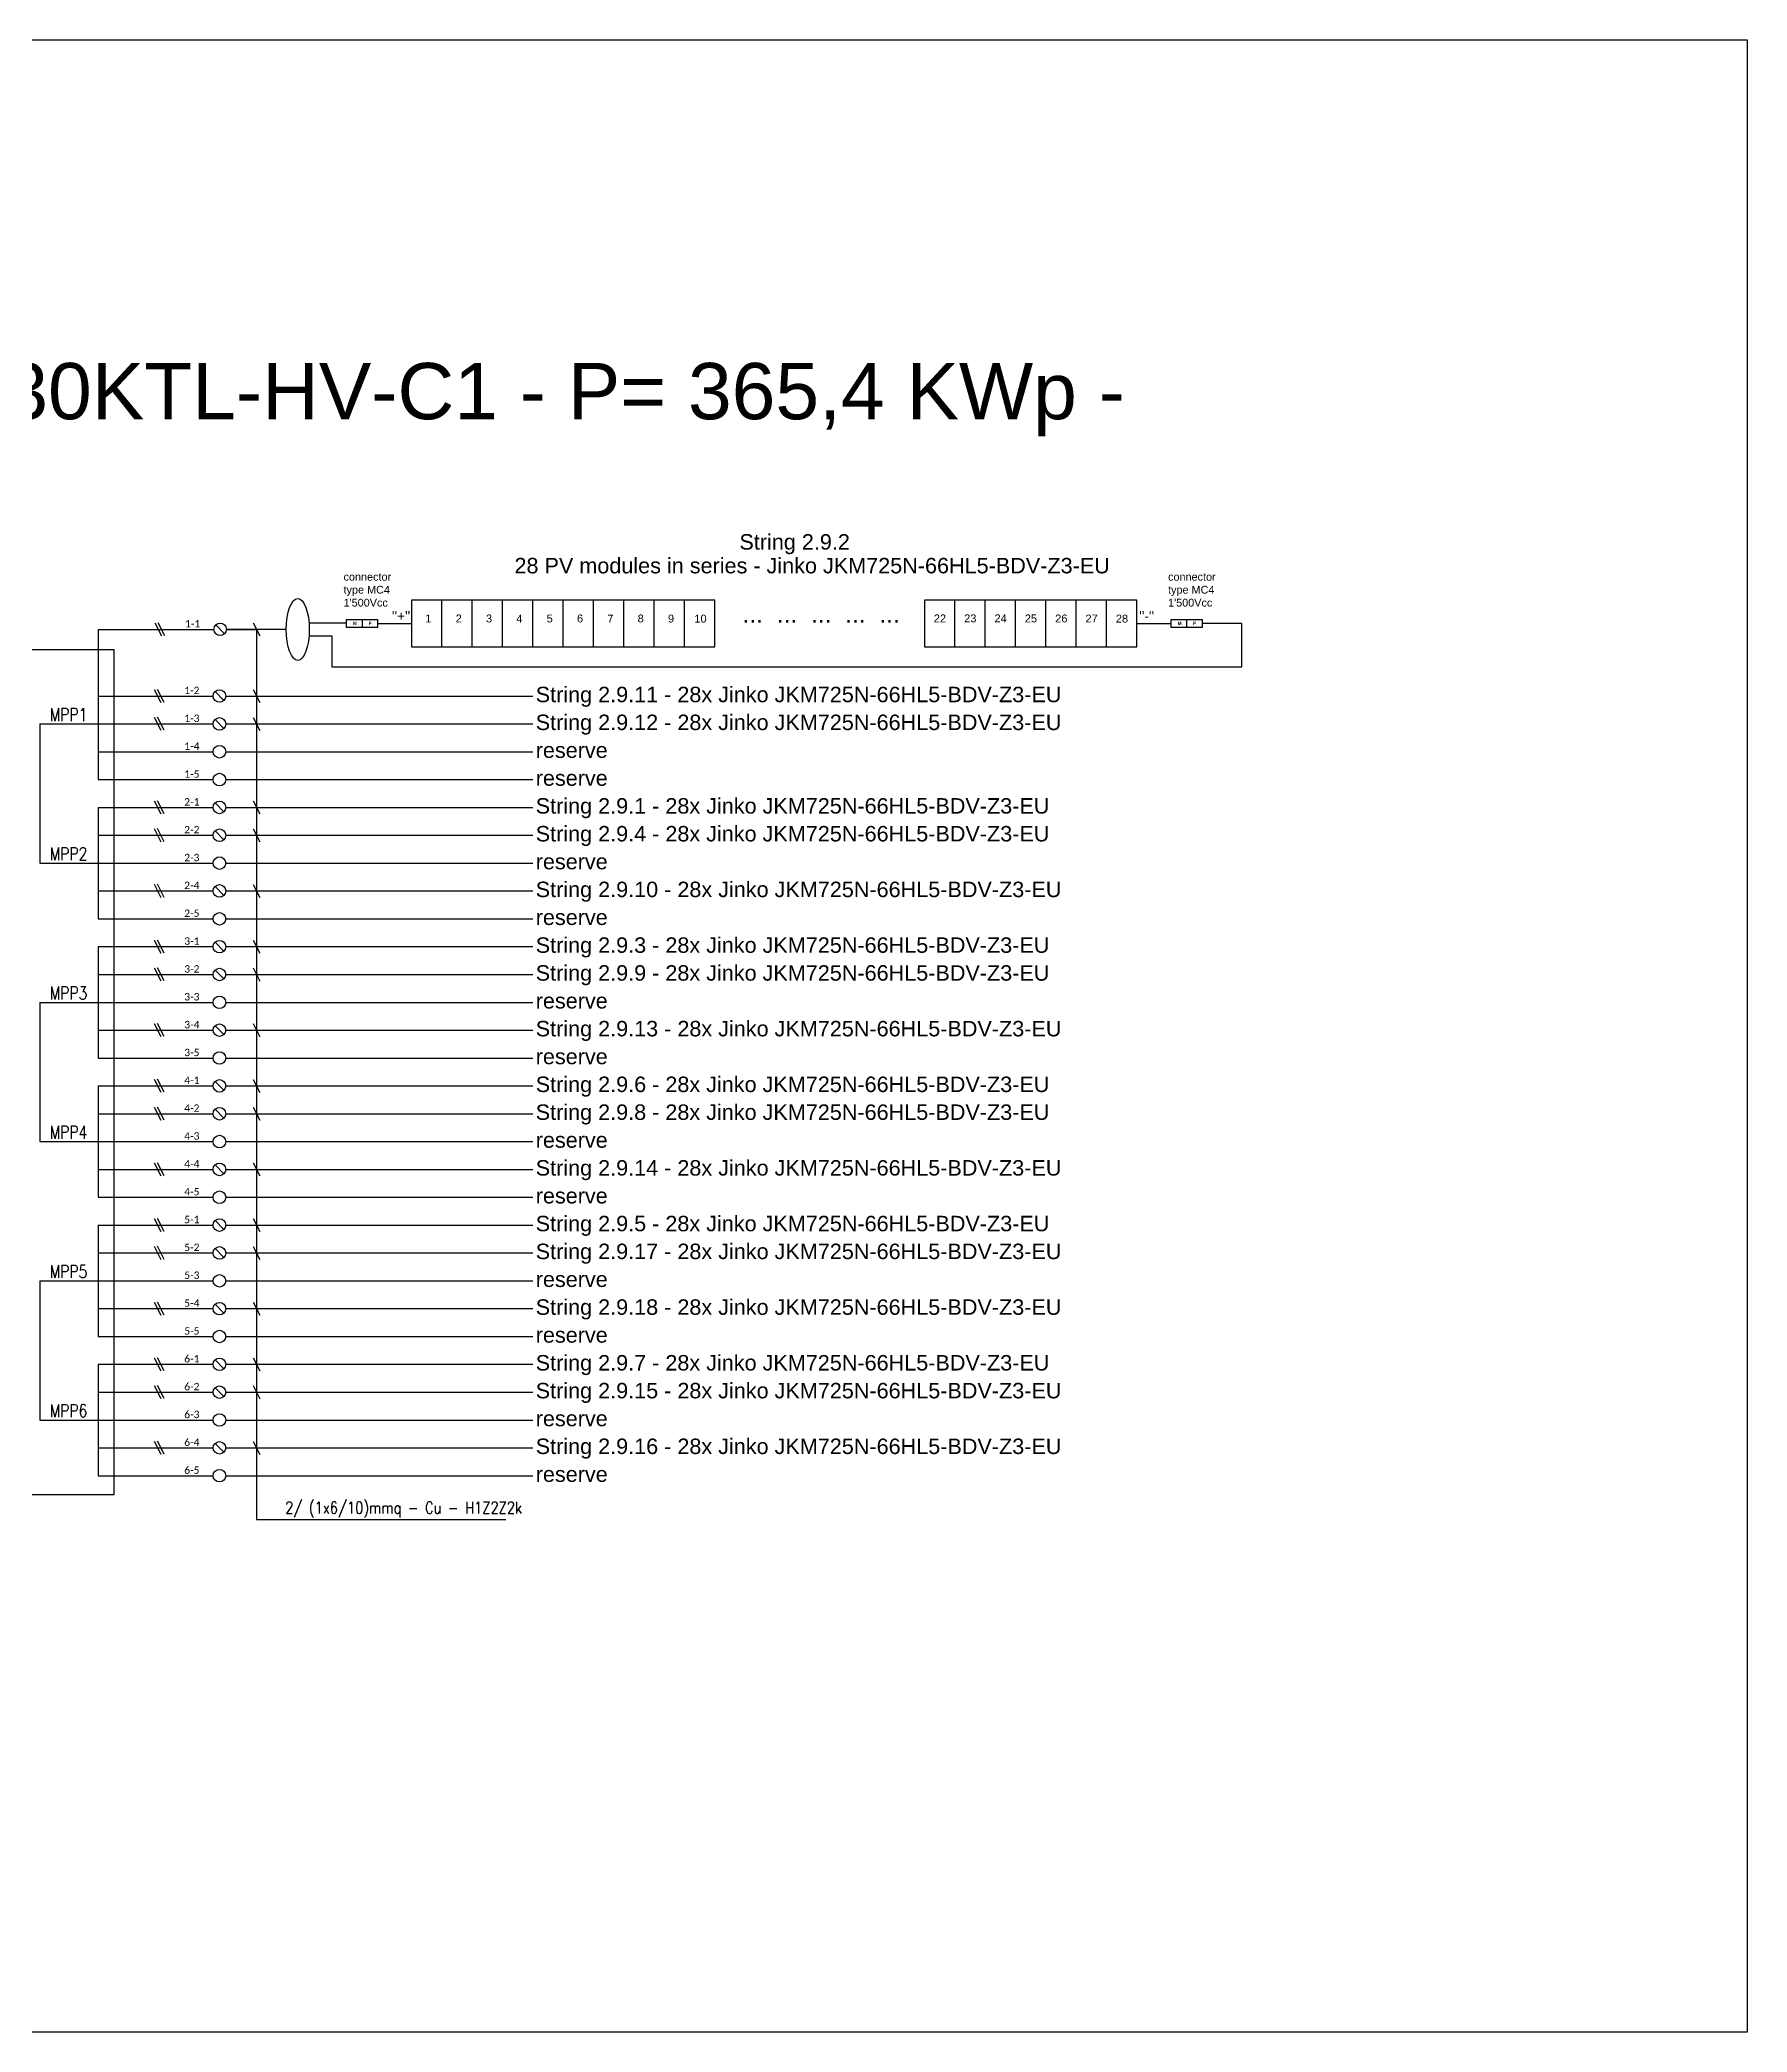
# Model space of a CAD drawing. Header units: millimetres. Extents: x 14856 to 141494, y 133975 to 167686.
# Drawn here: x 134819 to 141494, y 146011 to 153798 of the extents above; entities that cross this region are included whole.
import ezdxf

# ---------------------------------------------------------------- set-up
doc = ezdxf.new("R2010")
doc.units = ezdxf.units.MM
doc.linetypes.add('TRATTEGGIATA', pattern=[19.05, 12.7, -6.35])
doc.layers.add('-Testi', color=1, linetype='Continuous')
doc.layers.add('TRATTEGGIATA', color=40, linetype='TRATTEGGIATA')
doc.styles.add('Legend', font='calibri.ttf')
doc.styles.add('SIMPLEX', font='SIMPLEX', dxfattribs={"width": 0.8})
doc.styles.get("Standard").update_dxf_attribs({"font": 'arial.ttf'})

# ---------------------------------------------------------------- blocks, each defined once
blk = doc.blocks.new('P00')
at = {"color": 1}
for points in [[(-18.7, 25.7), (6.8, -25.3)], [(19.6, -25.3), (-5.9, 25.7)]]:
    blk.add_lwpolyline(points, dxfattribs=at)

msp = doc.modelspace()

# ---------------------------------------------------------------- linework, layer by layer
for points in [[(136272.1, 151608.3), (136272.1, 151425.9), (137457.8, 151425.9), (137457.8, 151607.8), (136272.1, 151607.8)], [(136390.7, 151425.9), (136390.7, 151607.8)], [(136509.2, 151425.7), (136509.2, 151607.5)], [(136627.8, 151425.4), (136627.8, 151607.2)], [(136746.4, 151425.9), (136746.4, 151607.8)], [(136865, 151425.7), (136865, 151607.5)], [(136983.5, 151425.4), (136983.5, 151607.2)], [(137102.1, 151425.9), (137102.1, 151607.8)], [(137220.7, 151425.7), (137220.7, 151607.5)], [(137339.3, 151425.4), (137339.3, 151607.2)], [(138277.8, 151608.3), (138277.8, 151425.9), (139107.9, 151425.9), (139107.9, 151607.8), (138277.8, 151607.8)], [(138396.4, 151425.9), (138396.4, 151607.8)], [(138515, 151425.7), (138515, 151607.5)], [(138633.6, 151425.4), (138633.6, 151607.2)], [(138752.2, 151425.9), (138752.2, 151607.8)], [(138870.7, 151425.7), (138870.7, 151607.5)], [(138870.7, 151425.7), (138870.7, 151607.5)], [(138989.3, 151425.4), (138989.3, 151607.2)], [(138989.3, 151425.4), (138989.3, 151607.2)], [(139107.9, 151425.9), (139107.9, 151607.8)], [(135047.2, 151493.9), (135047.2, 150906.7)], [(135541.5, 151476.5), (135506.8, 151511.3)], [(135545.8, 151493.9), (135665.8, 151493.9), (135665.8, 148014.4)], [(135653.1, 151519.4), (135678.6, 151468.4)], [(135653.1, 151519.4), (135678.6, 151468.4)], [(136078.6, 151532.4), (136078.6, 151501.8)], [(136139.2, 151517.1), (136272.1, 151517.1)], [(139108.4, 151517.1), (139241.3, 151517.1)], [(139301.9, 151532.4), (139301.9, 151501.8)], [(135538.6, 151215.9), (135503.9, 151250.6)], [(135653.1, 151258.8), (135678.6, 151207.7)], [(134819, 151124.4), (135047.2, 151124.4)], [(134819, 151124.4), (134819, 150580.2)], [(135538.6, 151107), (135503.9, 151141.8)], [(135653.1, 151149.9), (135678.6, 151098.9)], [(135047.2, 150797.9), (135047.2, 150362.5)], [(135538.6, 150780.5), (135503.9, 150815.3)], [(135653.1, 150823.4), (135678.6, 150772.4)], [(135538.6, 150671.7), (135503.9, 150706.5)], [(135653.1, 150714.6), (135678.6, 150663.6)], [(134819, 150580.2), (135047.2, 150580.2)], [(135538.6, 150454), (135503.9, 150488.8)], [(135653.1, 150496.9), (135678.6, 150445.9)], [(135047.2, 150253.7), (135047.2, 149818.4)], [(135538.6, 150236.3), (135503.9, 150271.1)], [(135653.1, 150279.2), (135678.6, 150228.2)], [(135538.6, 150127.5), (135503.9, 150162.3)], [(135653.1, 150170.4), (135678.6, 150119.4)], [(134819, 150036), (135047.2, 150036)], [(134819, 150036), (134819, 149491.8)], [(135538.6, 149909.8), (135503.9, 149944.6)], [(135653.1, 149952.7), (135678.6, 149901.7)], [(135047.2, 149709.5), (135047.2, 149274.2)], [(135538.6, 149692.1), (135503.9, 149726.9)], [(135653.1, 149735), (135678.6, 149684)], [(135538.6, 149583.3), (135503.9, 149618.1)], [(135653.1, 149626.2), (135678.6, 149575.2)], [(134819, 149491.8), (135047.2, 149491.8)], [(135538.6, 149365.6), (135503.9, 149400.4)], [(135653.1, 149408.5), (135678.6, 149357.5)], [(135047.2, 149165.3), (135047.2, 148730)], [(135538.6, 149147.9), (135503.9, 149182.7)], [(135653.1, 149190.8), (135678.6, 149139.8)], [(135538.6, 149039.1), (135503.9, 149073.9)], [(135653.1, 149082), (135678.6, 149031)], [(134819, 148947.6), (135047.2, 148947.6)], [(134819, 148947.6), (134819, 148403.4)], [(135538.6, 148821.4), (135503.9, 148856.2)], [(135653.1, 148864.3), (135678.6, 148813.3)], [(135047.2, 148621.1), (135047.2, 148185.8)], [(135538.6, 148603.7), (135503.9, 148638.5)], [(135653.1, 148646.6), (135678.6, 148595.6)], [(135538.6, 148494.9), (135503.9, 148529.7)], [(135653.1, 148537.8), (135678.6, 148486.8)], [(134819, 148403.4), (135047.2, 148403.4)], [(135538.6, 148277.2), (135503.9, 148312)], [(135653.1, 148320.1), (135678.6, 148269.1)], [(135665.8, 148014.4), (136640.8, 148014.4)]]:
    msp.add_lwpolyline(points)
at = {"color": 40, "linetype": 'Continuous'}
for points in [[(135047.2, 151493.9), (135499.6, 151493.9)], [(135047.2, 151233.3), (135496.6, 151233.3)], [(135545.8, 151233.3), (136746.3, 151233.3)], [(135047.2, 151124.4), (135496.6, 151124.4)], [(135545.8, 151124.4), (136746.3, 151124.4)], [(135047.2, 150797.9), (135496.6, 150797.9)], [(135545.8, 150797.9), (136746.3, 150797.9)], [(135047.2, 150689.1), (135496.6, 150689.1)], [(135545.8, 150689.1), (136746.3, 150689.1)], [(135047.2, 150471.4), (135496.6, 150471.4)], [(135545.8, 150471.4), (136746.3, 150471.4)], [(135047.2, 150253.7), (135496.6, 150253.7)], [(135545.8, 150253.7), (136746.3, 150253.7)], [(135047.2, 150144.9), (135496.6, 150144.9)], [(135545.8, 150144.9), (136746.3, 150144.9)], [(135047.2, 149927.2), (135496.6, 149927.2)], [(135545.8, 149927.2), (136746.3, 149927.2)], [(135545.8, 149709.5), (136746.3, 149709.5)]]:
    msp.add_lwpolyline(points, dxfattribs=at)
at = {"color": 40}
for points in [[(135782.5, 151493.9), (135548.7, 151493.9)], [(135872.2, 151518.9), (136017.2, 151518.9)], [(135872.2, 151468.9), (135960.7, 151468.9), (135960.7, 151346.8), (139517.6, 151346.8), (139517.5, 151517.1), (139362.5, 151517.1)]]:
    msp.add_lwpolyline(points, dxfattribs=at)
for points in [[(136017.9, 151532.4), (136139.2, 151532.4), (136139.2, 151501.8), (136017.9, 151501.8)], [(139241.3, 151532.4), (139362.5, 151532.4), (139362.5, 151501.8), (139241.3, 151501.8)], [(131428.3, 151415.2), (135108.4, 151415.2), (135108.4, 148110.8), (131428.3, 148110.8)]]:
    msp.add_lwpolyline(points, close=True)
at = {"color": 8, "linetype": 'Continuous'}
for points in [[(135047.2, 151015.6), (135496.6, 151015.6)], [(135545.8, 151015.6), (136746.3, 151015.6)], [(135047.2, 150906.7), (135496.6, 150906.7)], [(135545.8, 150906.7), (136746.3, 150906.7)], [(135047.2, 150580.2), (135496.6, 150580.2)], [(135545.8, 150580.2), (136746.3, 150580.2)], [(135047.2, 150362.5), (135496.6, 150362.5)], [(135545.8, 150362.5), (136746.3, 150362.5)], [(135047.2, 150036), (135496.6, 150036)], [(135545.8, 150036), (136746.3, 150036)], [(135047.2, 149818.4), (135496.6, 149818.4)], [(135545.8, 149818.4), (136746.3, 149818.4)], [(135047.2, 149491.8), (135496.6, 149491.8)], [(135545.8, 149491.8), (136746.3, 149491.8)], [(135047.2, 149274.2), (135496.6, 149274.2)], [(135545.8, 149274.2), (136746.3, 149274.2)], [(135047.2, 148947.6), (135496.6, 148947.6)], [(135545.8, 148947.6), (136746.3, 148947.6)], [(135047.2, 148730), (135496.6, 148730)], [(135545.8, 148730), (136746.3, 148730)], [(135047.2, 148403.4), (135496.6, 148403.4)], [(135545.8, 148403.4), (136746.3, 148403.4)], [(135047.2, 148185.8), (135496.6, 148185.8)], [(135545.8, 148185.8), (136746.3, 148185.8)]]:
    msp.add_lwpolyline(points, dxfattribs=at)
at = {"color": 7}
for centre in [(135524.1, 151493.9), (135521.2, 151233.3), (135521.2, 151124.4), (135521.2, 150797.9), (135521.2, 150689.1), (135521.2, 150471.4), (135521.2, 150253.7), (135521.2, 150144.9), (135521.2, 149927.2), (135521.2, 149709.5), (135521.2, 149600.7), (135521.2, 149383), (135521.2, 149165.3), (135521.2, 149056.5), (135521.2, 148838.8), (135521.2, 148621.1), (135521.2, 148512.3), (135521.2, 148294.6)]:
    msp.add_circle(centre, 24.6, dxfattribs=at)
at = {"color": 8}
for centre in [(135521.2, 151015.6), (135521.2, 150906.7), (135521.2, 150580.2), (135521.2, 150362.5), (135521.2, 150036), (135521.2, 149818.4), (135521.2, 149491.8), (135521.2, 149274.2), (135521.2, 148947.6), (135521.2, 148730), (135521.2, 148403.4), (135521.2, 148185.8)]:
    msp.add_circle(centre, 24.6, dxfattribs=at)
msp.add_ellipse((135827.4, 151493.9), major_axis=(0, -121.1), ratio=0.370747)
at = {"layer": 'Defpoints', "color": 1}
msp.add_lwpolyline([(129432.1, 153798.2), (141493.6, 153798.2), (141493.6, 146010.8), (129432.1, 146010.8)], close=True, dxfattribs=at)
at = {"layer": 'TRATTEGGIATA', "color": 40, "linetype": 'Continuous', "ltscale": 0.5}
for points in [[(135047.2, 149709.5), (135496.6, 149709.5)], [(135047.2, 149600.7), (135496.6, 149600.7)], [(135545.8, 149600.7), (136746.3, 149600.7)], [(135047.2, 149383), (135496.6, 149383)], [(135545.8, 149383), (136746.3, 149383)], [(135047.2, 149165.3), (135496.6, 149165.3)], [(135545.8, 149165.3), (136746.3, 149165.3)], [(135047.2, 149056.5), (135496.6, 149056.5)], [(135545.8, 149056.5), (136746.3, 149056.5)], [(135047.2, 148838.8), (135496.6, 148838.8)], [(135545.8, 148838.8), (136746.3, 148838.8)], [(135047.2, 148621.1), (135496.6, 148621.1)], [(135545.8, 148621.1), (136746.3, 148621.1)], [(135047.2, 148512.3), (135496.6, 148512.3)], [(135545.8, 148512.3), (136746.3, 148512.3)], [(135047.2, 148294.6), (135496.6, 148294.6)], [(135545.8, 148294.6), (136746.3, 148294.6)]]:
    msp.add_lwpolyline(points, dxfattribs=at)

# ---------------------------------------------------------------- block references
for p in [(135287.8, 151494.1), (135284.9, 151233.4), (135284.9, 151124.6), (135284.9, 150798.1), (135284.9, 150689.2), (135284.9, 150471.6), (135284.9, 150253.9), (135284.9, 150145), (135284.9, 149927.4), (135284.9, 149709.7), (135284.9, 149600.9), (135284.9, 149383.2), (135284.9, 149165.5), (135284.9, 149056.7), (135284.9, 148839), (135284.9, 148621.3), (135284.9, 148512.5), (135284.9, 148294.8)]:
    msp.add_blockref('P00', p)

# ---------------------------------------------------------------- texts
at = {"layer": '-Testi', "color": 7, "attachment_point": 5, "style": 'SIMPLEX'}
for s, insert, char_height, width in [('MPP1', (134930.9, 151160.7), 50, 54.432), ('MPP2', (134930.9, 150616.5), 50, 54.432), ('MPP3', (134930.9, 150072.3), 50, 54.432), ('MPP4', (134930.9, 149528.1), 50, 54.432), ('MPP5', (134930.9, 148983.9), 50, 54.432), ('MPP6', (134930.9, 148439.7), 50, 54.432), ('2/ (1x6/10)mmq - Cu - H1Z2Z2k', (136241, 148053), 46.621, 1811.153)]:
    msp.add_mtext(s, dxfattribs=dict(at, insert=insert, char_height=char_height, width=width))
at = {"attachment_point": 1}
for s, insert, char_height, width in [('INVERTER 2.9 - TBEA TS330KTL-HV-C1 - P= 365,4 KWp - P= 330 KWac @40°C', (130889.1, 152535.2), 220, 8459.921), ("connector type MC4\\P1'500Vcc", (136006.3, 151714.6), 30.344, 266.347), ('28 PV modules in series - Jinko JKM725N-66{\\C7;HL5-BD}V-Z3-EU', (136674.6, 151773.3), 60.443, 2681.977), ("connector type MC4\\P1'500Vcc", (139229.6, 151714.6), 30.344, 266.347), ("''+''", (136195.4, 151565.1), 38.08, 72.401), ('1 ', (136325.9, 151551.9), 30.84, 30.845), ('2 ', (136444.5, 151551.9), 30.84, 30.845), ('3 ', (136563.1, 151551.9), 30.84, 30.845), ('4 ', (136681.7, 151551.3), 30.84, 30.845), ('5 ', (136800.2, 151551.9), 30.84, 30.845), ('6 ', (136918.8, 151551.9), 30.84, 30.845), ('7 ', (137037.4, 151551.3), 30.84, 30.845), ('8 ', (137156, 151551.9), 30.84, 30.845), ('9 ', (137274.5, 151551.6), 30.84, 30.845), ('10 ', (137377.9, 151551.3), 30.84, 30.845), ('22 ', (138313.9, 151552.1), 30.84, 30.845), ('23 ', (138432.5, 151552.4), 30.84, 30.845), ('24 ', (138551.1, 151552.4), 30.84, 30.845), ('25 ', (138669.6, 151552.1), 30.84, 30.845), ('26 ', (138788.2, 151551.9), 30.84, 30.845), ('27', (138906.8, 151551.6), 30.84, 30.845), ('28 ', (139025.4, 151551.3), 30.84, 30.845), ("''-''", (139116.7, 151565.1), 38.08, 72.401), ('\\pxql;{\\fArial|b1|i0|c0|p34;M}', (136043.4, 151524.1), 13.785, 16.703), ('\\pxql;{\\fArial|b1|i0|c0|p34;F}', (136104, 151524.1), 13.785, 16.703), ('...  ...  ...  ...  ... ', (137566.2, 151588.9), 68.894, 747.028), ('\\pxql;{\\fArial|b1|i0|c0|p34;M}', (139266.7, 151524.1), 13.785, 16.703), ('\\pxql;{\\fArial|b1|i0|c0|p34;F}', (139327.3, 151524.1), 13.785, 16.703)]:
    msp.add_mtext(s, dxfattribs=dict(at, insert=insert, char_height=char_height, width=width))
at = {"color": 7, "char_height": 60.44, "width": 4500, "attachment_point": 1}
for s, insert in [('String 2.9.2', (137554, 151866.1)), ('String 2.9.11 - 28x Jinko JKM725N-66HL5-BDV-Z3-EU', (136757.6, 151269.6)), ('String 2.9.12 - 28x Jinko JKM725N-66HL5-BDV-Z3-EU', (136757.6, 151160.7)), ('String 2.9.1 - 28x Jinko JKM725N-66HL5-BDV-Z3-EU', (136757.6, 150834.2)), ('String 2.9.4 - 28x Jinko JKM725N-66HL5-BDV-Z3-EU', (136757.6, 150725.4)), ('String 2.9.10 - 28x Jinko JKM725N-66HL5-BDV-Z3-EU', (136757.6, 150507.7)), ('String 2.9.3 - 28x Jinko JKM725N-66HL5-BDV-Z3-EU', (136757.6, 150290)), ('String 2.9.9 - 28x Jinko JKM725N-66HL5-BDV-Z3-EU', (136757.6, 150181.2)), ('String 2.9.13 - 28x Jinko JKM725N-66HL5-BDV-Z3-EU', (136757.6, 149963.5)), ('String 2.9.6 - 28x Jinko JKM725N-66HL5-BDV-Z3-EU', (136757.6, 149745.8)), ('String 2.9.8 - 28x Jinko JKM725N-66HL5-BDV-Z3-EU', (136757.6, 149637)), ('String 2.9.14 - 28x Jinko JKM725N-66HL5-BDV-Z3-EU', (136757.6, 149419.3)), ('String 2.9.5 - 28x Jinko JKM725N-66HL5-BDV-Z3-EU', (136757.6, 149201.6)), ('String 2.9.17 - 28x Jinko JKM725N-66HL5-BDV-Z3-EU', (136757.6, 149092.8)), ('String 2.9.18 - 28x Jinko JKM725N-66HL5-BDV-Z3-EU', (136757.6, 148875.1)), ('String 2.9.7 - 28x Jinko JKM725N-66HL5-BDV-Z3-EU', (136757.6, 148657.4)), ('String 2.9.15 - 28x Jinko JKM725N-66HL5-BDV-Z3-EU', (136757.6, 148548.6)), ('String 2.9.16 - 28x Jinko JKM725N-66HL5-BDV-Z3-EU', (136757.6, 148330.9))]:
    msp.add_mtext(s, dxfattribs=dict(at, insert=insert))
at = {"color": 7, "char_height": 28.91, "width": 87.837, "attachment_point": 1, "style": 'Legend'}
for s, insert in [('1-1', (135386.4, 151530.2)), ('1-2', (135383.5, 151269.6)), ('1-3', (135383.5, 151160.7)), ('2-1', (135383.5, 150834.2)), ('2-2', (135383.5, 150725.4)), ('2-4', (135383.5, 150507.7)), ('3-1', (135383.5, 150290)), ('3-2', (135383.5, 150181.2)), ('3-4', (135383.5, 149963.5)), ('4-1', (135383.5, 149745.8)), ('4-2', (135383.5, 149637)), ('4-4', (135383.5, 149419.3)), ('5-1', (135383.5, 149201.6)), ('5-2', (135383.5, 149092.8)), ('5-4', (135383.5, 148875.1)), ('6-1', (135383.5, 148657.4)), ('6-2', (135383.5, 148548.6)), ('6-4', (135383.5, 148330.9))]:
    msp.add_mtext(s, dxfattribs=dict(at, insert=insert))
at = {"color": 8, "char_height": 28.91, "width": 87.837, "attachment_point": 1, "style": 'Legend'}
for s, insert in [('1-4', (135383.5, 151051.9)), ('1-5', (135383.5, 150943)), ('2-3', (135383.5, 150616.5)), ('2-5', (135383.5, 150398.8)), ('3-3', (135383.5, 150072.3)), ('3-5', (135383.5, 149854.6)), ('4-3', (135383.5, 149528.1)), ('4-5', (135383.5, 149310.4)), ('5-3', (135383.5, 148983.9)), ('5-5', (135383.5, 148766.2)), ('6-3', (135383.5, 148439.7)), ('6-5', (135383.5, 148222.1))]:
    msp.add_mtext(s, dxfattribs=dict(at, insert=insert))
at = {"color": 8, "char_height": 60.44, "width": 4500, "attachment_point": 1}
for insert in [(136757.6, 151051.9), (136757.6, 150943), (136757.6, 150616.5), (136757.6, 150398.8), (136757.6, 150072.3), (136757.6, 149854.6), (136757.6, 149528.1), (136757.6, 149310.4), (136757.6, 148983.9), (136757.6, 148766.2), (136757.6, 148439.7), (136757.6, 148222.1)]:
    msp.add_mtext('reserve', dxfattribs=dict(at, insert=insert))

doc.saveas('drawing.dxf')
